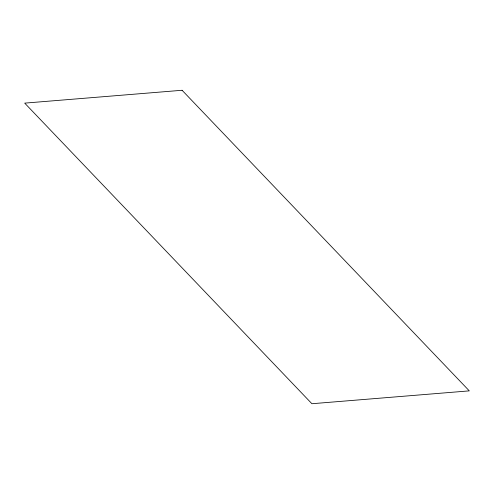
<?xml version="1.0" encoding="UTF-8"?>
<svg xmlns="http://www.w3.org/2000/svg" width="494" height="494" viewBox="0 0 494 494"><rect width="100%" height="100%" fill="white"/><g stroke="black" fill="none" stroke-linecap="round" stroke-linejoin="round"><path stroke-width="0.74" d="M182.088 90.272L24.7 103.129L311.912 403.728L469.3 390.871L182.088 90.272"/></g></svg>
